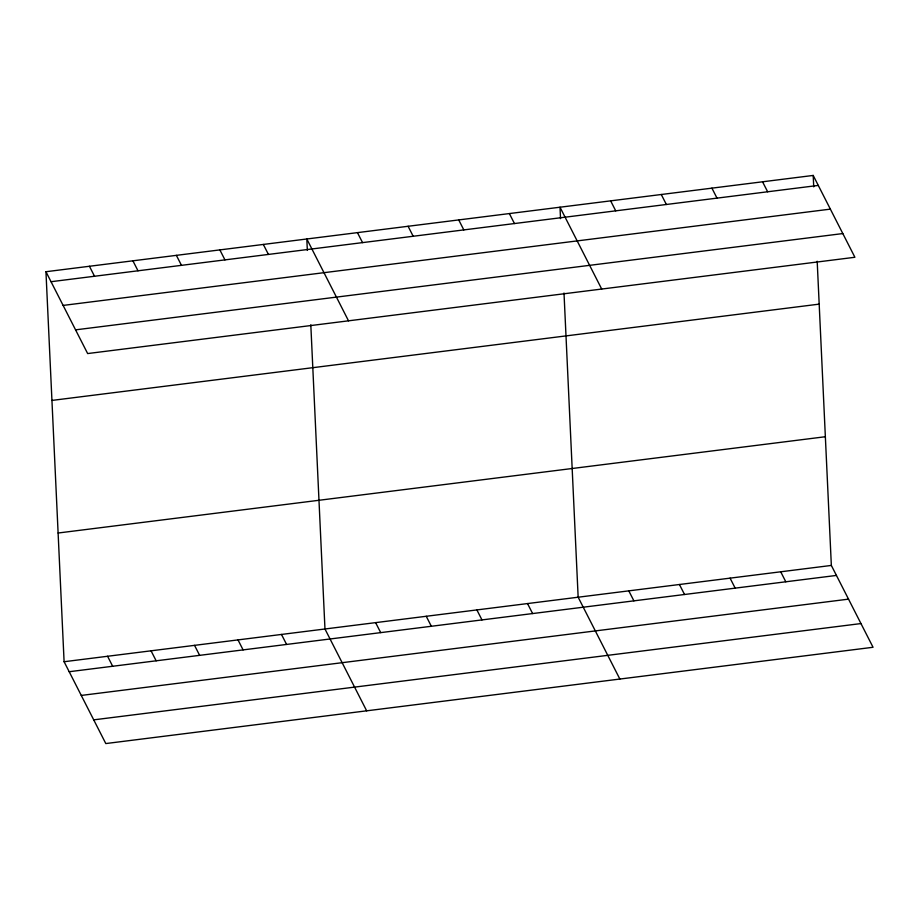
<?xml version="1.0" encoding="UTF-8"?>
<svg xmlns="http://www.w3.org/2000/svg" width="919" height="919" viewBox="0 0 919 919"><rect width="100%" height="100%" fill="white"/><g stroke="black" fill="none" stroke-linecap="round" stroke-linejoin="round"><path stroke-width="1.38" d="M45.95 271.725L813.2 175.437L854.9 257.274L87.65 353.562L45.95 271.725L64.1 661.726L105.8 743.563L873.05 647.275L831.35 565.438L817.186 261.237M51.039 281.708L818.289 185.42M63.124 305.418L830.362 209.13M75.565 329.852L842.815 233.564M51.946 400.42L819.185 304.132M58.115 533.02L825.354 436.732M64.1 661.726L831.35 565.438M69.189 671.72L836.439 575.432M81.274 695.43L848.524 599.142M93.727 719.853L860.965 623.564M762.552 181.79L767.652 191.772M711.915 188.142L717.004 198.136M661.278 194.495L666.367 204.489M610.641 200.847L615.73 210.842M780.713 571.79L785.802 581.784M601.704 289.048L560.004 207.212L560.533 218.653M730.077 578.143L735.166 588.137M509.367 213.564L514.456 223.558M679.44 584.507L684.529 594.49M458.73 219.917L463.819 229.911M628.791 590.86L633.892 600.842M408.093 226.269L413.182 236.263M619.854 679.049L578.154 597.212L564.002 293.012M357.457 232.633L362.546 242.616M527.517 603.565L532.606 613.559M348.519 320.823L306.808 238.986L307.348 250.427M476.881 609.917L481.97 619.911M263.339 244.443L268.428 254.425M426.244 616.281L431.333 626.264M219.859 249.899L224.948 259.882M375.607 622.634L380.696 632.617M176.379 255.356L181.468 265.338M366.67 710.835L324.97 628.987L310.806 324.786M132.899 260.812L137.999 270.795M281.49 634.443L286.579 644.437M89.43 266.269L94.519 276.251M238.01 639.9L243.098 649.894M194.541 645.356L199.63 655.35M151.061 650.813L156.15 660.807M107.58 656.269L112.669 666.264M813.2 175.437L813.729 186.867"/></g></svg>
